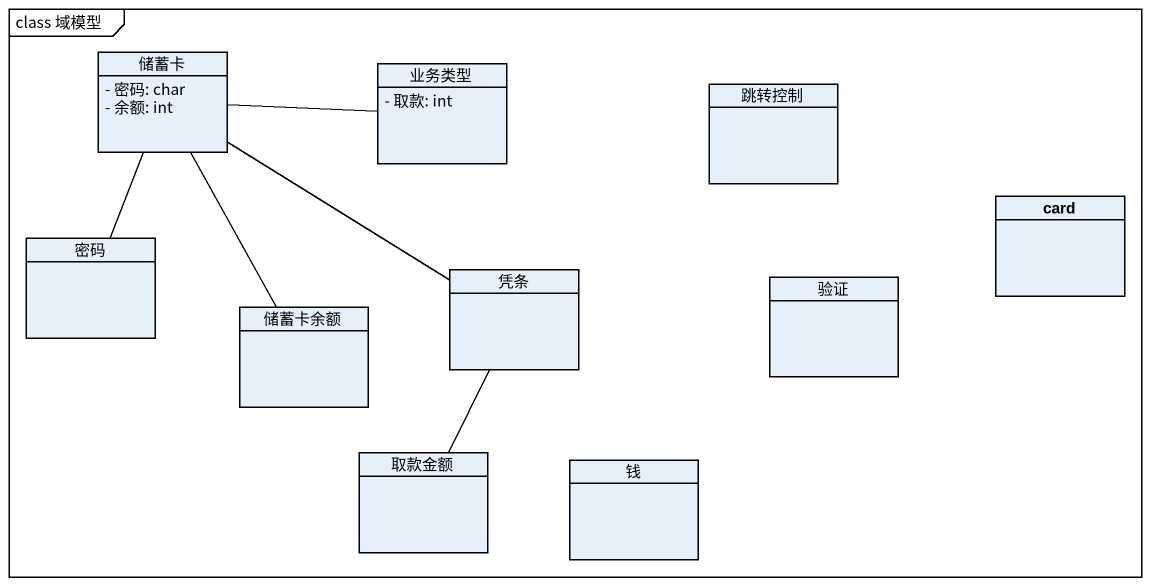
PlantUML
@startuml
mainframe class 域模型
hide circle
hide empty members
skinparam classAttributeIconSize 0
class 储蓄卡 {
  - 密码: char
  - 余额: int
}
class 业务类型 {
  - 取款: int
}
class 跳转控制
class "card" as card_
class 密码
class 凭条
class 验证
class 储蓄卡余额
class 取款金额
class 钱
储蓄卡 -right- 业务类型
储蓄卡 -- 密码
储蓄卡 -- 凭条
储蓄卡 -- 储蓄卡余额
凭条 -- 取款金额
@enduml
